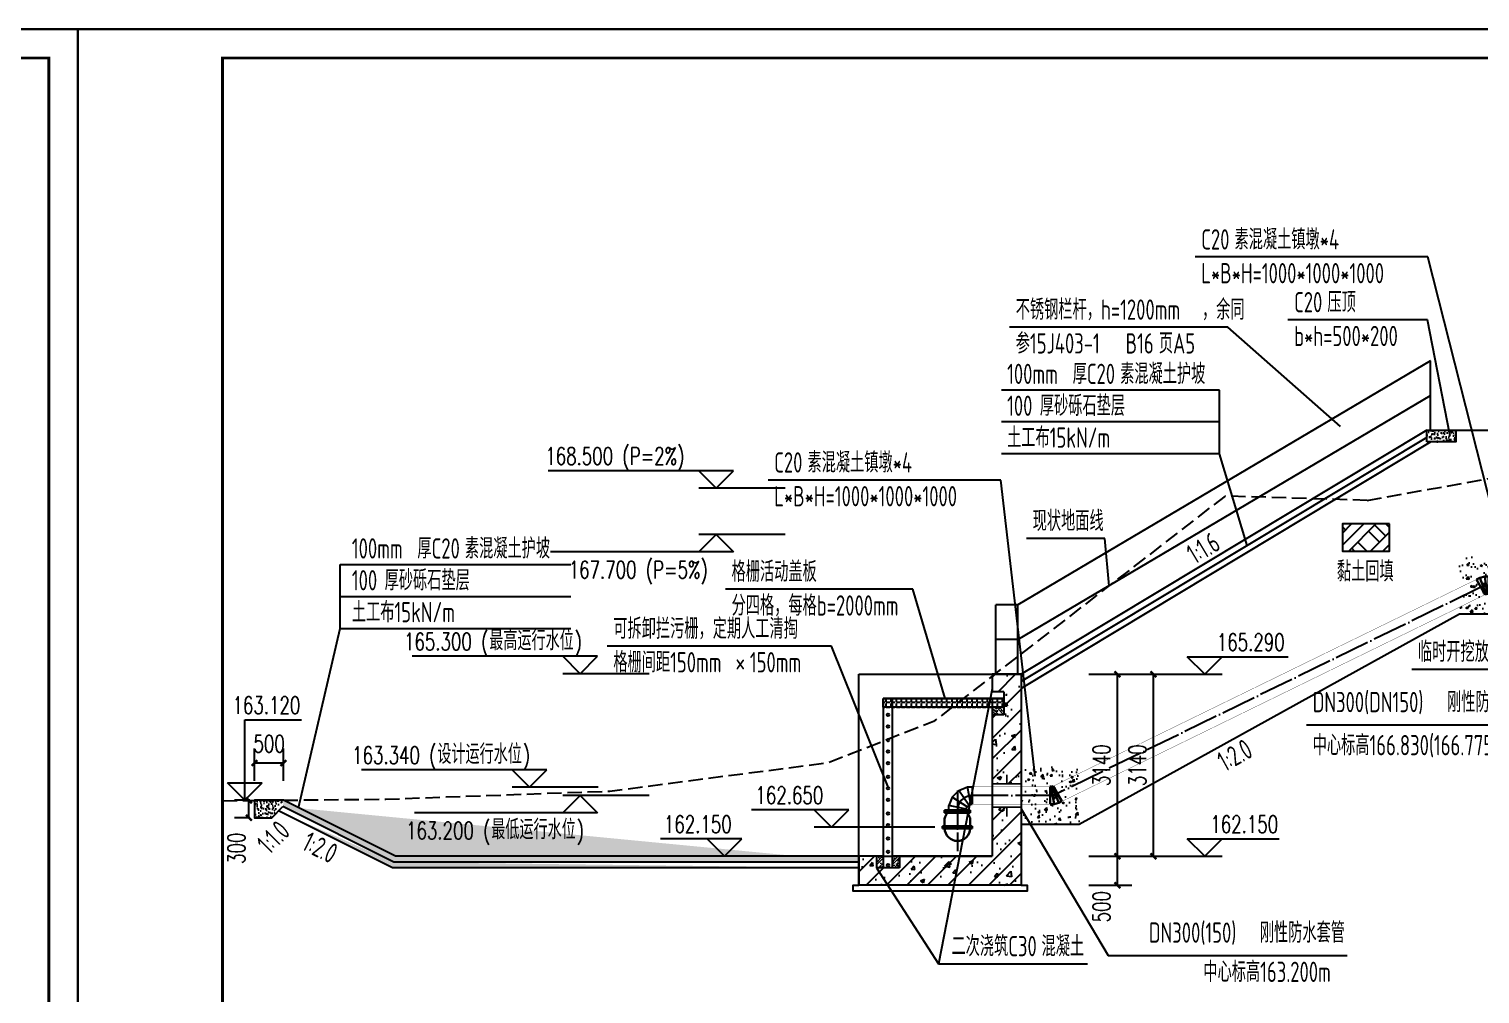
# Model space of a CAD drawing. Header units: millimetres. Extents: x -725 to 2274960, y -506 to 2980382.
# Drawn here: x 2032443 to 2057479, y 2669386 to 2686032 of the extents above; entities that cross this region are included whole.
import ezdxf

# ---------------------------------------------------------------- set-up
doc = ezdxf.new("R2010")
doc.units = ezdxf.units.MM
doc.header["$LTSCALE"] = 1000
doc.linetypes.add('DASH', pattern=[0.35, 0.25, -0.1])
doc.linetypes.add('DOTE', pattern=[2.4200000000000004, 2, -0.2, 0.02, -0.2])
for name, color, linetype in [('1', 1, 'Continuous'), ('DIM_ELEV', 3, 'Continuous'), ('DIM_LEAD', 3, 'Continuous'), ('DIM_SYMB', 3, 'Continuous'), ('DMX', 7, 'Continuous'), ('DOTE', 1, 'DOTE'), ('E_OTHER', 7, 'Continuous'), ('PUB_DIM', 3, 'Continuous'), ('PUB_TITLE', 4, 'Continuous'), ('TEXT_BG', 3, 'Continuous'), ('YHG_文字', 7, 'Continuous'), ('YHJ_剖面_梁板', 4, 'Continuous'), ('YHJ_标高', 3, 'Continuous'), ('线框', 2, 'Continuous'), ('细线', 4, 'Continuous'), ('附属构件', 6, 'Continuous')]:
    doc.layers.add(name, color=color, linetype=linetype)
doc.layers.add('管', color=1, linetype='Continuous', lineweight=30)
doc.styles.add('_TCH_DIM', font='SIMPLEX', dxfattribs={"bigfont": 'GBCBIG'})
doc.styles.add('_TCH_DIM_T3', font='SIMPLEX', dxfattribs={"width": 0.7058823529411765, "bigfont": 'GBCBIG'})
doc.styles.add('TSSD_Rein', font='tssdeng.shx', dxfattribs={"width": 0.7, "bigfont": 'hztxt.shx'})
doc.dimstyles.new('_TCH_ARCH&&100', dxfattribs={"dimtxt": 297.5, "dimasz": 100, "dimexe": 250, "dimexo": 300, "dimgap": 126.25, "dimtad": 1, "dimdec": 0, "dimzin": 0, "dimdsep": 46, "dimtxsty": '_TCH_DIM_T3', "dimblk": 'ARCHTICK', "dimcen": 0.09, "dimclrt": 7, "dimazin": 2, "dimtfac": 1, "dimtdec": 0, "dimtix": 1, "dimtmove": 2, "dimatfit": 3, "dimfxl": 75, "dimtolj": 1, "dimtzin": 0, "dimarcsym": 0})
doc.dimstyles.new('_TCH_ARCH_MM_M&&100', dxfattribs={"dimtxt": 297.5, "dimasz": 100, "dimexe": 250, "dimexo": 300, "dimgap": 126.25, "dimtad": 1, "dimdec": 0, "dimzin": 0, "dimdsep": 46, "dimtxsty": '_TCH_DIM_T3', "dimblk": 'ARCHTICK', "dimcen": 0.09, "dimclrt": 7, "dimazin": 2, "dimtfac": 1, "dimtdec": 0, "dimtix": 1, "dimtmove": 2, "dimatfit": 3, "dimfxl": 75, "dimtolj": 1, "dimtzin": 0, "dimarcsym": 0})
pattern_1 = [(49.99999999999999, (-1067.895209488459, 0), (143.4520365201507, -12.55042699651902), [15, -165]), (355, (-1067.895209488459, 0), (-27.7502667226, 150.4384267400024), [12, -132]), (100.4514, (-1055.940873488459, -1.045868), (115.7018763428043, 137.8879084121907), [12.748038, -140.2284224]), (46.18420000000002, (-1067.895209488459, 40), (213.4482097251289, -33.10380286580362), [22.49999999999999, -247.4999999999999]), (96.6356, (-1050.107860488459, 37.2413386), (186.9325411097407, 194.8235741800883), [19.1220576, -210.3426]), (351.1842, (-1067.895209488459, 40), (186.9323890267254, 194.8237201850649), [18, -198]), (21, (-1047.895209488459, 30), (119.3814104236923, -80.52377813306776), [15, -165]), (326.0000000000001, (-1047.895209488459, 30), (48.66306638431634, 145.0300090093706), [12, -132]), (71.4514, (-1037.946762888459, 23.2896788), (168.044525716298, 64.50609934199048), [12.748038, -140.2284224]), (37.50000000000001, (-1067.895209488459, 0), (2.431971063458134, 66.5787707662623), [0, -130.4, 0, -134, 0, -132.5]), (7.499999999999999, (-1067.895209488459, 0), (52.61390748842972, 78.88234237647205), [0, -76.39999999999999, 0, -127.4, 0, -50.5]), (327.5, (-1112.495209488459, 0), (106.7644872344818, -4.510974346875951), [0, -50, 0, -156, 0, -207]), (317.5, (-1132.495209488459, 0), (116.6372338684772, 20.02099646646354), [0, -65, 0, -103.6, 0, -147])]

# ---------------------------------------------------------------- blocks, each defined once
blk = doc.blocks.new('HAYJZ A3')
blk.add_lwpolyline([(4974.596798436251, -403416.8118436723), (46974.59679843625, -403416.8118436723), (46974.59679843625, -433116.8118436723), (4974.596798436251, -433116.8118436723), (4974.596798436251, -403416.8118436723)])
at = {"const_width": 50}
blk.add_lwpolyline([(7474.596798436251, -403916.8118436723), (46474.59679843625, -403916.8118436723), (46474.59679843625, -432616.8118436723), (7474.596798436251, -432616.8118436723), (7474.596798436251, -403916.8118436723)], dxfattribs=at)
at = {"layer": 'PUB_TITLE'}
blk.add_lwpolyline([(4974.596798436251, -433116.8118436723), (46974.59679843625, -433116.8118436723), (46974.59679843625, -403416.8118436723), (4974.596798436251, -403416.8118436723)], close=True, dxfattribs=at)
blk = doc.blocks.new('30度')
at = {"layer": '管', "color": 8}
for p, q in [((-129.5196137123567, 158.4846590068191), (-150.5571053407039, 76.48858578607906)), ((-150.5571053407039, 76.48858578607906), (-149.9999997750856, 12.67698133829981)), ((149.9999997749692, 33.50648392888252), (-150.5571053407039, 76.48858578607906)), ((-149.9999997750856, 12.67698133829981), (149.9999997749692, 12.67698133829981)), ((-96.8617761725036, 216.1389347851509), (-129.5196137123567, 158.4846590068191)), ((154.6620130703377, 50.30461597751128), (-129.5196137123567, 158.4846590068191)), ((-96.8617761725036, 216.1389347851509), (164.0056404851493, 65.97251881333068)), ((154.6620130703959, 50.30461597751128), (149.9999997749692, 33.50648392888252)), ((149.9999997749692, 33.50648392888252), (149.9999997749692, 12.67698133829981)), ((164.0056404851493, 65.97251881333068), (154.6620130703377, 50.30461597751128))]:
    blk.add_line(p, q, dxfattribs=at)
blk.add_arc((254.716980749974, 12.67698133829981), 254.7169807499998, 149.9999999999376, 180, dxfattribs=at)
blk = doc.blocks.new('WT')
at = {"layer": '管', "color": 8, "lineweight": -2}
for p, q in [((-299.9999995500548, -80.50321271496432), (-299.9999995500548, -3.637978807091713e-12)), ((-299.9999995500548, -3.637978807091713e-12), (0, -3.637978807091713e-12)), ((0, -20.82950259058634), (-299.9999995500548, -80.50321271496432)), ((-238.3855080336798, -229.2537537725038), (-299.9999995500548, -80.50321271496432)), ((15.94221109163482, -59.31740482224632), (-238.3855080336798, -229.2537537725038)), ((-124.5367727975245, -343.1024890086301), (-238.3855080336798, -229.2537537725038)), ((45.39957615273306, -88.77476988334456), (-124.5367727975245, -343.1024890086301)), ((0, -20.82950259058634), (0, -3.637978807091713e-12)), ((15.94221109163482, -59.31740482226087), (0, -20.82950259057179)), ((45.39957615273306, -88.77476988334456), (15.94221109163482, -59.31740482226087)), ((83.88747838442214, -104.7169809749939), (24.2137682599714, -404.7169805249905)), ((83.88747838442214, -104.7169809749939), (45.39957615273306, -88.77476988334456)), ((83.88747838442214, -104.7169809749939), (104.7169809750048, -104.7169809749939)), ((104.7169809750048, -404.7169805249905), (104.7169809750048, -104.7169809749939)), ((-124.5367727975245, -343.1024890086301), (24.2137682599714, -404.7169805249905)), ((104.7169809750048, -404.7169805249905), (24.2137682599714, -404.7169805249905))]:
    blk.add_line(p, q, dxfattribs=at)
blk.add_arc((104.7169809750048, -3.637978807091713e-12), 254.7169807499998, 180, 270, dxfattribs=at)
blk = doc.blocks.new('底阀')
at = {"layer": '管', "color": 8}
for p, q in [((-220.4999999375432, -41.99999989941716), (-220.4999999957508, 0)), ((220.4999999376596, 0), (-220.4999999375432, 0)), ((220.4999998794519, -41.99999989941716), (220.4999999376596, 0)), ((220.4999998794519, -20.99999971687794), (-220.4999998793355, -20.99999971687794)), ((220.4999998794519, -41.99999989941716), (-220.4999999375432, -41.99999989941716)), ((-220.2994722173898, -149.4586742483079), (-220.2994722173898, -253.8110893219709)), ((-175.0000000465079, -41.99999989941716), (-210.2478781015961, -114.72212895751)), ((174.9999999884167, -41.99999989941716), (210.2478779852972, -114.72212895751)), ((220.2994721010909, -149.4586742483079), (220.2994721592986, -253.8110893219709)), ((-257.0617838063627, -293.5224627144635), (-257.0617838645703, -275.4935896955431)), ((-257.0617838645703, -275.4935896955431), (-241.9819721253007, -275.4935892298818)), ((-257.0617838063627, -293.5224627144635), (257.0617837482714, -293.5224627144635)), ((-257.0617838063627, -293.5224627144635), (-257.0617838063627, -311.5513361990452)), ((-257.0617838063627, -311.5513361990452), (0.2136370167718269, -311.5513361990452)), ((257.0617837482714, -275.4935892298818), (-241.9819721253007, -275.4935892298818)), ((257.0617837482714, -311.5513361990452), (0.2136370167718269, -311.5513361990452)), ((257.0617837482714, -293.5224627144635), (257.0617837482714, -275.4935892298818)), ((257.0617837482714, -293.5224627144635), (257.0617837482714, -311.5513361990452))]:
    blk.add_line(p, q, dxfattribs=at)
for centre, radius, start, end in [((-155.2519722608267, -149.4586742483079), 65.047499973981, 147.722650886049, 180), ((155.2519721445278, -149.4586742483079), 65.047499973981, 0, 32.27734911395105), ((-241.9819721253007, -253.8110893219709), 21.68249999132699, 270, 0), ((5.820766091346741e-11, -308.0490259453654), 220.327310178152, 180.9108088677746, 359.0891911322254), ((241.9819721254171, -253.8110893219709), 21.68249999132699, 180, 270)]:
    blk.add_arc(centre, radius, start, end, dxfattribs=at)
blk = doc.blocks.new('GAGAGGSGHGWQRQ3WRQD')
at = {"layer": 'DOTE', "color": 8, "linetype": 'DOTE', "ltscale": 0.3, "elevation": -1.9879965e-10}
for points in [[(672229.2941351242, 27172.92543234909), (674715.1698540398, 27172.92543234909)], [(682276.6921468985, 23541.13291523652), (683622.1652207391, 23541.14497850928)]]:
    blk.add_lwpolyline(points, dxfattribs=at)
at = {"layer": 'DOTE', "color": 8, "linetype": 'DOTE', "ltscale": 0.3}
blk.add_lwpolyline([(674842.5283444149, 27134.70464269398), (682148.7264151128, 23575.84956746688)], dxfattribs=at)
at = {"layer": '管', "color": 8, "const_width": 5, "elevation": -1.9879965e-10}
for points in [[(672476.8796742719, 27322.92777272174), (674715.1698540398, 27322.93248599442)], [(672476.8796717178, 27022.92777272174), (674715.1698540398, 27022.92951182788)], [(682276.8843946059, 23691.1333309398), (683622.1652207391, 23691.1460475889)], [(682276.4999002519, 23391.13332730532), (683622.1652207391, 23391.1460475889)]]:
    blk.add_lwpolyline(points, dxfattribs=at)
at = {"layer": '管', "color": 8, "const_width": 5}
for points in [[(674920.0285480239, 27269.33712876029), (682241.6531012456, 23695.0589959044)], [(674744.6363488256, 27020.46595382737), (682071.0824826432, 23441.3663315298)], [(683726.8747675859, 23286.43147441931), (683726.8747676117, 23286.42806510394)], [(684026.8747675859, 23286.43147441931), (684026.8747676117, 23286.42806510394)]]:
    blk.add_lwpolyline(points, dxfattribs=at)
at = {"color": 8, "xscale": -1, "rotation": 90}
blk.add_blockref('WT', (683622.1652207391, 23391.14845539443), dxfattribs=at)
at = {"layer": 'E_OTHER', "color": 8, "rotation": 270}
blk.add_blockref('30度', (674702.4928727015, 27168.83024733933), dxfattribs=at)
at = {"layer": 'E_OTHER', "color": 8, "xscale": -0.999999999999999, "rotation": 239.9999999999992}
blk.add_blockref('30度', (682137.7478272307, 23582.18805813603), dxfattribs=at)
at = {"layer": 'E_OTHER', "color": 8}
blk.add_blockref('底阀', (683876.8735744939, 23286.42799775908), dxfattribs=at)
blk = doc.blocks.new('_ArchTick')
at = {"color": 0, "linetype": 'ByBlock', "const_width": 0.4}
blk.add_lwpolyline([(-0.5, -0.5), (0.5, 0.5)], dxfattribs=at)
blk = doc.blocks.new('*D177')
at = {"layer": 'Defpoints', "color": 0, "transparency": 16777216}
for p in [(2050429.723177732, 2671760.724555314), (2051223.526053756, 2671760.724555314), (2050429.723177732, 2671260.724555314)]:
    blk.add_point(p, dxfattribs=at)
at = {"layer": 'DIM_ELEV', "color": 0, "lineweight": -2, "transparency": 16777216}
for p, q in [((2050729.723177732, 2671760.724555314), (2051473.526053756, 2671760.724555314)), ((2051223.526053756, 2671260.724555314), (2051223.526053756, 2671760.724555314)), ((2050729.723177732, 2671260.724555314), (2051473.526053756, 2671260.724555314))]:
    blk.add_line(p, q, dxfattribs=at)
at = {"layer": 'DIM_ELEV', "color": 0, "lineweight": -2, "transparency": 16777216, "xscale": 100, "yscale": 100, "zscale": 100}
for p, rotation in [((2051223.526053756, 2671760.724555314), 90), ((2051223.526053756, 2671260.724555314), 270)]:
    blk.add_blockref('_ArchTick', p, dxfattribs=dict(at, rotation=rotation))
at = {"layer": 'DIM_ELEV', "color": 7, "transparency": 16777216, "insert": (2050948.526053755, 2670890.724555313), "char_height": 297.5, "attachment_point": 5, "rotation": 90, "style": '_TCH_DIM_T3'}
blk.add_mtext('\\A1;500', dxfattribs=at)
blk = doc.blocks.new('*D178')
at = {"layer": 'Defpoints', "color": 0, "transparency": 16777216}
for p in [(2050429.723177732, 2674900.724555314), (2051223.526053756, 2674900.724555314), (2050429.723177732, 2671760.724555314)]:
    blk.add_point(p, dxfattribs=at)
at = {"layer": 'DIM_ELEV', "color": 0, "lineweight": -2, "transparency": 16777216}
for p, q in [((2050729.723177732, 2674900.724555314), (2051473.526053756, 2674900.724555314)), ((2051223.526053756, 2671760.724555314), (2051223.526053756, 2674900.724555314)), ((2050729.723177732, 2671760.724555314), (2051473.526053756, 2671760.724555314))]:
    blk.add_line(p, q, dxfattribs=at)
at = {"layer": 'DIM_ELEV', "color": 0, "lineweight": -2, "transparency": 16777216, "xscale": 100, "yscale": 100, "zscale": 100}
for p, rotation in [((2051223.526053756, 2674900.724555314), 90), ((2051223.526053756, 2671760.724555314), 270)]:
    blk.add_blockref('_ArchTick', p, dxfattribs=dict(at, rotation=rotation))
at = {"layer": 'DIM_ELEV', "color": 7, "transparency": 16777216, "insert": (2050948.526053757, 2673330.724555313), "char_height": 297.5, "attachment_point": 5, "rotation": 90, "style": '_TCH_DIM_T3'}
blk.add_mtext('\\A1;3140', dxfattribs=at)
blk = doc.blocks.new('*D179')
at = {"layer": 'Defpoints', "color": 0, "transparency": 16777216}
for p in [(2050729.723177732, 2674900.724555314), (2051843.777264531, 2674900.724555314), (2050729.723177732, 2671760.724555314)]:
    blk.add_point(p, dxfattribs=at)
at = {"layer": 'PUB_DIM', "color": 0, "lineweight": -2, "transparency": 16777216}
for p, q in [((2051029.723177732, 2674900.724555314), (2052093.777264531, 2674900.724555314)), ((2051843.777264531, 2671760.724555314), (2051843.777264531, 2674900.724555314)), ((2051029.723177732, 2671760.724555314), (2052093.777264531, 2671760.724555314))]:
    blk.add_line(p, q, dxfattribs=at)
at = {"layer": 'PUB_DIM', "color": 0, "lineweight": -2, "transparency": 16777216, "xscale": 100, "yscale": 100, "zscale": 100}
for p, rotation in [((2051843.777264531, 2674900.724555314), 90), ((2051843.777264531, 2671760.724555314), 270)]:
    blk.add_blockref('_ArchTick', p, dxfattribs=dict(at, rotation=rotation))
at = {"layer": 'PUB_DIM', "color": 7, "transparency": 16777216, "insert": (2051568.777264532, 2673330.724555313), "char_height": 297.5, "attachment_point": 5, "rotation": 90, "style": '_TCH_DIM_T3'}
blk.add_mtext('\\A1;3140', dxfattribs=at)
blk = doc.blocks.new('*D339')
at = {"layer": 'Defpoints', "color": 0, "transparency": 16777216}
for p in [(2036237.291434084, 2672726.511365606), (2036553.414130575, 2672726.511365606), (2036553.414130575, 2672426.511365606)]:
    blk.add_point(p, dxfattribs=at)
at = {"layer": 'PUB_DIM', "color": 0, "lineweight": -2, "transparency": 16777216}
for p, q in [((2036253.414130575, 2672726.511365606), (2035987.291434084, 2672726.511365606)), ((2036237.291434084, 2672426.511365606), (2036237.291434084, 2672726.511365606)), ((2036253.414130575, 2672426.511365606), (2035987.291434084, 2672426.511365606))]:
    blk.add_line(p, q, dxfattribs=at)
at = {"layer": 'PUB_DIM', "color": 0, "lineweight": -2, "transparency": 16777216, "xscale": 100, "yscale": 100, "zscale": 100}
for p, rotation in [((2036237.291434084, 2672726.511365606), 90), ((2036237.291434084, 2672426.511365606), 270)]:
    blk.add_blockref('_ArchTick', p, dxfattribs=dict(at, rotation=rotation))
at = {"layer": 'PUB_DIM', "color": 7, "transparency": 16777216, "insert": (2036022.133189142, 2671899.14733326), "char_height": 297.5, "attachment_point": 5, "rotation": 90, "style": '_TCH_DIM_T3'}
blk.add_mtext('\\A1;300', dxfattribs=at)
blk = doc.blocks.new('*D340')
at = {"layer": 'Defpoints', "color": 0, "transparency": 16777216}
for p in [(2036832.647979209, 2673371.083236674), (2036332.647979209, 2672762.855549045), (2036832.647979209, 2672762.855549045)]:
    blk.add_point(p, dxfattribs=at)
at = {"layer": 'PUB_DIM', "color": 0, "lineweight": -2, "transparency": 16777216}
for p, q in [((2036332.647979209, 2673062.855549045), (2036332.647979209, 2673621.083236674)), ((2036832.647979209, 2673062.855549045), (2036832.647979209, 2673621.083236674)), ((2036332.647979209, 2673371.083236674), (2036832.647979209, 2673371.083236674))]:
    blk.add_line(p, q, dxfattribs=at)
at = {"layer": 'PUB_DIM', "color": 0, "lineweight": -2, "transparency": 16777216, "xscale": 100, "yscale": 100, "zscale": 100, "rotation": 180}
blk.add_blockref('_ArchTick', (2036332.647979209, 2673371.083236674), dxfattribs=at)
at = {"layer": 'PUB_DIM', "color": 0, "lineweight": -2, "transparency": 16777216, "xscale": 100, "yscale": 100, "zscale": 100}
blk.add_blockref('_ArchTick', (2036832.647979209, 2673371.083236674), dxfattribs=at)
at = {"layer": 'PUB_DIM', "color": 7, "transparency": 16777216, "insert": (2036586.159700929, 2673703.170060977), "char_height": 297.5, "attachment_point": 5, "style": '_TCH_DIM_T3'}
blk.add_mtext('\\A1;500', dxfattribs=at)

msp = doc.modelspace()

# ---------------------------------------------------------------- hatches: boundary and pattern name
at = {"layer": 'TEXT_BG'}
h = msp.add_hatch(dxfattribs=at)
h.set_pattern_fill('夯实土壤', color=8, scale=100)
h.set_pattern_definition([(45, (1386930.979917465, 2722086.665943013), (-397.3940110268397, 397.3940110268397), []), (45, (1387140.979917465, 2722086.665943013), (-397.3940110268397, 397.3940110268397), []), (45, (1387350.979917465, 2722086.665943013), (-397.3940110268397, 397.3940110268397), []), (135, (1386930.979917465, 2722086.665943013), (-397.3940110268397, -397.3940110268397), [265, -297]), (135, (1387035.979917465, 2722191.665943013), (-397.3940110268397, -397.3940110268397), [265, -297]), (135, (1387140.979917465, 2722296.665943013), (-397.3940110268397, -397.3940110268397), [265, -297])])
h.paths.add_polyline_path([(2055916.61286152, 2677494.784782199), (2055106.633471029, 2677494.784782199), (2055106.633471029, 2677027.142963062), (2055916.61286152, 2677027.142963062)])
at = {"layer": 'YHJ_剖面_梁板'}
h = msp.add_hatch(dxfattribs=at)
h.set_pattern_fill('混凝土', color=8, scale=20)
h.set_pattern_definition([(49.99999999999999, (-401362.3477941342, -213597.0067169084), (143.4520365201507, -12.55042699651902), [15, -165]), (355, (-401362.3477941342, -213597.0067169084), (-27.7502667226, 150.4384267400024), [12, -132]), (100.4514, (-401350.3934581341, -213598.0525849084), (115.7018763428043, 137.8879084121907), [12.748038, -140.2284224]), (46.18420000000002, (-401362.3477941342, -213557.0067169084), (213.4482097251289, -33.10380286580362), [22.49999999999997, -247.4999999999997]), (96.6356, (-401344.5604451342, -213559.7653783085), (186.9325411097407, 194.8235741800883), [19.1220576, -210.3426]), (351.1842, (-401362.3477941342, -213557.0067169084), (186.9323890267254, 194.8237201850649), [18, -198]), (21, (-401342.3477941342, -213567.0067169084), (119.3814104236923, -80.52377813306776), [15, -165]), (326.0000000000001, (-401342.3477941342, -213567.0067169084), (48.66306638431634, 145.0300090093706), [12, -132]), (71.4514, (-401332.3993475342, -213573.7170381085), (168.044525716298, 64.50609934199048), [12.748038, -140.2284224]), (37.50000000000001, (-401362.3477941342, -213597.0067169084), (2.431971063458134, 66.5787707662623), [0, -130.4, 0, -134, 0, -132.5]), (7.499999999999999, (-401362.3477941342, -213597.0067169084), (52.61390748842972, 78.88234237647205), [0, -76.39999999999999, 0, -127.4, 0, -50.5]), (327.5, (-401406.9477941341, -213597.0067169084), (106.7644872344818, -4.510974346875951), [0, -50, 0, -156, 0, -207]), (317.5, (-401426.9477941341, -213597.0067169084), (116.6372338684772, 20.02099646646354), [0, -65, 0, -103.6, 0, -147])])
h.paths.add_polyline_path([(2056564.221599795, 2678910.724561775), (2056564.221599795, 2679110.724561775), (2057064.221599795, 2679110.724561775), (2057064.221599795, 2678910.724561775)])
h = msp.add_hatch(dxfattribs=at)
h.set_pattern_fill('混凝土', color=8, scale=50)
h.set_pattern_definition([(49.99999999999999, (-403094.3049173583, -213597.0608055904), (358.6300913003767, -31.37606749129755), [37.5, -412.5]), (355, (-403094.3049173583, -213597.0608055904), (-69.3756668065, 376.0960668500059), [30, -330]), (100.4514, (-403064.4190773583, -213599.6754755904), (289.2546908570108, 344.7197710304768), [31.870095, -350.571056]), (46.18420000000002, (-403094.3049173583, -213497.0608055904), (533.6205243128222, -82.75950716450905), [56.24999999999992, -618.7499999999987]), (96.6356, (-403049.8365448583, -213503.9574590903), (467.3313527743517, 487.0589354502209), [47.805144, -525.8565]), (351.1842, (-403094.3049173583, -213497.0608055904), (467.3309725668136, 487.0593004626623), [45, -495]), (21, (-403044.3049173583, -213522.0608055904), (298.4535260592309, -201.3094453326694), [37.5, -412.5]), (326.0000000000001, (-403044.3049173583, -213522.0608055904), (121.6576659607909, 362.5750225234265), [30, -330]), (71.4514, (-403019.4338008583, -213538.8366085906), (420.111314290745, 161.2652483549762), [31.870095, -350.571056]), (37.50000000000001, (-403094.3049173583, -213597.0608055904), (6.079927658645334, 166.4469269156558), [0, -326, 0, -335, 0, -331.25]), (7.499999999999999, (-403094.3049173583, -213597.0608055904), (131.5347687210743, 197.2058559411801), [0, -191, 0, -318.5, 0, -126.25]), (327.5, (-403205.8049173583, -213597.0608055904), (266.9112180862045, -11.27743586718988), [0, -125, 0, -390, 0, -517.5]), (317.5, (-403255.8049173583, -213597.0608055904), (291.5930846711931, 50.05249116615887), [0, -162.5, 0, -259, 0, -367.5])])
h.paths.add_polyline_path([(2058124.24373085, 2676940.749313154), (2057124.24373085, 2676940.749313154), (2057124.24373085, 2675940.749313154), (2058124.24373085, 2675940.749313154)])
h = msp.add_hatch(dxfattribs=at)
h.set_pattern_fill('钢筋混凝土', color=8, scale=100)
h.set_pattern_definition([(45, (0, 0), (-176.7766952966369, 176.7766952966369), []), (49.99999999999999, (0, 0), (717.2601826007534, -62.75213498259511), [75, -825]), (355, (0, 0), (-138.751333613, 752.1921337000118), [60, -660]), (100.4514, (59.77168, -5.22934), (578.5093817140216, 689.4395420609536), [63.74019000000001, -701.142112]), (46.18420000000001, (0, 200), (1067.241048625644, -165.5190143290181), [112.5, -1237.5]), (96.6356, (88.936745, 186.206693), (934.6627055487033, 974.1178709004417), [95.610288, -1051.713]), (351.1842, (0, 200), (934.6619451336272, 974.1186009253246), [90, -990]), (21, (100, 150), (596.9070521184617, -402.6188906653388), [75, -825]), (326.0000000000001, (100, 150), (243.3153319215817, 725.150045046853), [60, -660]), (71.4514, (149.742233, 116.448394), (840.22262858149, 322.5304967099524), [63.74019000000001, -701.142112]), (37.50000000000001, (0, 0), (12.15985531729067, 332.8938538313115), [0, -652, 0, -670, 0, -662.5]), (7.499999999999999, (0, 0), (263.0695374421486, 394.4117118823602), [0, -382, 0, -637, 0, -252.5]), (327.5, (-223, 0), (533.822436172409, -22.55487173437976), [0, -250, 0, -780, 0, -1035]), (317.5, (-323, 0), (583.1861693423863, 100.1049823323177), [0, -325, 0, -518, 0, -735])])
h.paths.add_polyline_path([(2048400.940361524, 2671260.724555313), (2048498.770021565, 2671760.724555313), (2047464.221599806, 2671760.724555313), (2047464.221599806, 2671560.724555126), (2047064.221599783, 2671560.724555126), (2047258.787545375, 2671260.724555313)])
h.paths.add_polyline_path([(2046764.221599795, 2671260.724555313), (2047258.787545375, 2671260.724555313), (2047064.221599783, 2671560.724555126), (2047064.221599783, 2671760.724555313), (2046764.221599795, 2671760.724555313)])
h.paths.add_polyline_path([(2049064.221599795, 2671760.724555313), (2048498.770021565, 2671760.724555313), (2048400.940361524, 2671260.724555313), (2049564.221599795, 2671260.724555313), (2049564.221599795, 2672308.956404993), (2049564.218535562, 2672308.956404993), (2049564.218535562, 2672608.951021959), (2049064.221599795, 2672608.959987727)])
h.paths.add_polyline_path([(2049564.221599795, 2674900.724555313), (2049105.1610843, 2674900.724555313), (2049064.221599795, 2674869.068747704), (2049064.221599795, 2674600.829138339), (2049264.221599806, 2674600.829138339), (2049264.221599806, 2674200.829138433), (2049064.221599795, 2674200.829138433), (2049064.221599795, 2673008.961787994), (2049564.218535562, 2673008.961787994), (2049564.218535562, 2673308.956404993)])
h = msp.add_hatch(dxfattribs=at)
h.set_pattern_fill('ANGLE', color=8, scale=25)
h.set_pattern_definition([(0, (-767.8952094884589, 1000), (0, 87.3125), [63.5, -23.8125]), (90, (-767.8952094884589, 1000), (-87.3125, 5.346348682527664e-15), [63.5, -23.8125])])
h.paths.add_polyline_path([(2047183.956337805, 2674481.094400376), (2049264.221599806, 2674481.094400376), (2049264.221599806, 2674331.094400411), (2047183.956337805, 2674331.094400411)])
h = msp.add_hatch(dxfattribs=at)
h.set_pattern_fill('混凝土', color=8, scale=50)
h.set_pattern_definition([(49.99999999999999, (-401362.3508583668, -213939.7612088285), (358.6300913003767, -31.37606749129755), [37.5, -412.5]), (355, (-401362.3508583668, -213939.7612088285), (-69.3756668065, 376.0960668500059), [30, -330]), (100.4514, (-401332.4650183668, -213942.3758788286), (289.2546908570108, 344.7197710304768), [31.870095, -350.571056]), (46.18420000000002, (-401362.3508583668, -213839.7612088285), (533.6205243128222, -82.75950716450905), [56.24999999999991, -618.7499999999985]), (96.6356, (-401317.8824858668, -213846.6578623285), (467.3313527743517, 487.0589354502209), [47.805144, -525.8565]), (351.1842, (-401362.3508583668, -213839.7612088285), (467.3309725668136, 487.0593004626623), [45, -495]), (21, (-401312.3508583668, -213864.7612088285), (298.4535260592309, -201.3094453326694), [37.5, -412.5]), (326.0000000000001, (-401312.3508583668, -213864.7612088285), (121.6576659607909, 362.5750225234265), [30, -330]), (71.4514, (-401287.4797418668, -213881.5370118287), (420.111314290745, 161.2652483549762), [31.870095, -350.571056]), (37.50000000000001, (-401362.3508583668, -213939.7612088285), (6.079927658645334, 166.4469269156558), [0, -326, 0, -335, 0, -331.25]), (7.499999999999999, (-401362.3508583668, -213939.7612088285), (131.5347687210743, 197.2058559411801), [0, -191, 0, -318.5, 0, -126.25]), (327.5, (-401473.8508583668, -213939.7612088285), (266.9112180862045, -11.27743586718988), [0, -125, 0, -390, 0, -517.5]), (317.5, (-401523.8508583668, -213939.7612088285), (291.5930846711931, 50.05249116615887), [0, -162.5, 0, -259, 0, -367.5])])
h.paths.add_polyline_path([(2049564.218535562, 2672308.956404993), (2050564.218535562, 2672308.956404993), (2050564.218535562, 2673308.956404993), (2049564.218535562, 2673308.956404993)])
h = msp.add_hatch(dxfattribs=at)
h.set_pattern_fill('混凝土', color=8, scale=20)
h.set_pattern_definition(pattern_1)
edge = h.paths.add_edge_path()
edge.add_line((2036832.647979196, 2672726.511365606), (2036332.647979209, 2672726.511365606))
edge.add_line((2036332.647979209, 2672726.511365606), (2036332.647979209, 2672426.511365606))
edge.add_line((2036332.647979209, 2672426.511365606), (2036632.647979209, 2672426.511365606))
h = msp.add_hatch(dxfattribs=at)
h.set_pattern_fill('混凝土', color=8, scale=20)
h.set_pattern_definition(pattern_1)
h.paths.add_polyline_path([(2036832.647979209, 2672726.511365606), (2036832.647979209, 2672614.70796673), (2038740.614802044, 2671660.724555313), (2046764.221599795, 2671660.724555313), (2046764.221599795, 2671760.724555313), (2038764.221599795, 2671760.724555313)])
h = msp.add_hatch(dxfattribs=at)
h.set_pattern_fill('粉刷', color=8, scale=25)
h.set_pattern_definition([(37.50000000000001, (-1067.895209488459, 0), (-3.149667905480408, 96.34118845065794), [0, -76, 0, -85, 0, -81.25]), (7.499999999999999, (-1067.895209488459, 0), (88.48883526338636, 141.107303261487), [0, -41, 0, -68.5, 0, -26.25]), (327.5, (-1129.395209488459, 0), (155.7070930875747, 0.2829526768482471), [0, -25, 0, -90, 0, -117.5]), (317.5, (-1129.395209488459, 0), (150.3063302286147, 43.88377824671247), [0, -12.5, 0, -59, 0, -67.5])])
edge = h.paths.add_edge_path()
edge.add_line((2046764.221599795, 2671560.724555313), (2038717.008004295, 2671560.724555313))
edge.add_line((2038717.008004295, 2671560.724555313), (2036750.243447376, 2672544.106833772))
edge.add_line((2038740.614802044, 2671660.724555313), (2036824.779046625, 2672618.642433022))
edge.add_line((2046764.221599795, 2671660.724555313), (2038740.614802044, 2671660.724555313))
at = {"layer": '细线', "linetype": 'Continuous', "lineweight": 0, "ltscale": 0.5}
h = msp.add_hatch(dxfattribs=at)
h.set_pattern_fill('AR-CONC', color=8, angle=90)
h.set_pattern_definition([(140, (2033644.482446967, 2684166.109680667), (15.9390855389031, 182.184668996004), [19.05, -209.55]), (85, (2033644.482446967, 2684166.109680667), (-191.0568452390351, -35.24342142496933), [15.24, -167.64058417]), (190.4514447, (2033645.810700445, 2684181.291687771), (-175.1177519121951, 146.9412470903533), [16.1900088, -178.0902446]), (136.1842, (2033593.682446941, 2684166.109680667), (42.04232793272716, 271.0790408921299), [28.57499999999935, -314.3249999999927]), (186.6355576099999, (2033597.185946959, 2684188.699580732), (-247.4261245977215, 237.404134051503), [24.28502314, -267.13560816]), (81.18415117000002, (2033593.682446941, 2684166.109680667), (-247.4261245855326, 237.4041340649771), [22.85996707, -251.45973192]), (111, (2033606.382446962, 2684191.50968036), (102.2651981870876, 151.6143912691325), [19.05, -209.55]), (56.00000000000002, (2033606.382446962, 2684191.50968036), (-184.1879661223193, 61.80202834764709), [15.24, -167.64]), (161.451445, (2033614.904546893, 2684204.144213351), (-81.92276888590523, 213.4164192787161), [16.1900088, -178.0899376]), (127.5, (2033644.482446967, 2684166.109680667), (-84.55503887315312, 3.088603250591822), [0, -165.608, 0, -170.18, 0, -168.275]), (97.49999999999993, (2033644.482446967, 2684166.109680667), (-100.1805748181195, 66.81966251030575), [0, -97.028, 0, -161.798, 0, -64.135]), (57.49999999999998, (2033644.482446967, 2684109.467680569), (5.728743992673452, 135.5905951668714), [0, -63.49999999999855, 0, -198.1199999999963, 0, -262.8899999999925]), (47.5, (2033644.482446967, 2684084.06768041), (-25.42649103333302, 148.129181386018), [0, -82.55, 0, -131.572, 0, -186.69])])
h.paths.add_polyline_path([(2049064.221599795, 2674331.094400411), (2049064.221599795, 2674200.829138433), (2049264.221599806, 2674200.829138433), (2049264.221599806, 2674331.094400411)])
h = msp.add_hatch(dxfattribs=at)
h.set_pattern_fill('ANSI32', color=8, scale=10, angle=90)
h.set_pattern_definition([(135, (2033644.482446967, 2684166.109680667), (-67.35192090801866, -67.35192090801866), []), (135, (2033644.482446967, 2684211.010980423), (-67.35192090801866, -67.35192090801866), [])])
h.paths.add_polyline_path([(2049064.221599795, 2674331.094400411), (2049064.221599795, 2674200.829138433), (2049264.221599806, 2674200.829138433), (2049264.221599807, 2674331.094400411)])
h = msp.add_hatch(dxfattribs=at)
h.set_pattern_fill('AR-CONC', color=8)
h.set_pattern_definition([(49.99999999999999, (2117429.877489087, 2750373.992375175), (182.184668996004, -15.93908553890309), [19.05, -209.55]), (355, (2117429.877489087, 2750373.992375175), (-35.24342142496934, 191.0568452390351), [15.24, -167.64058417]), (100.4514447, (2117445.059496075, 2750372.664121523), (146.9412470903533, 175.1177519121951), [16.19000879999999, -178.0902446]), (46.18420000000002, (2117429.877489087, 2750424.792375027), (271.0790408921299, -42.04232793272715), [28.57499999999931, -314.3249999999919]), (96.6355576099997, (2117452.467389036, 2750421.288875009), (237.404134051503, 247.4261245977215), [24.28502314, -267.13560816]), (351.1841511700001, (2117429.877489087, 2750424.792375027), (237.404134064977, 247.4261245855326), [22.85996707, -251.45973192]), (21, (2117455.277489071, 2750412.092375181), (151.6143912691325, -102.2651981870876), [19.05, -209.55]), (326.0000000000001, (2117455.277489071, 2750412.092375181), (61.80202834764707, 184.1879661223193), [15.24, -167.64]), (71.45144499999999, (2117467.912021656, 2750403.570275365), (213.4164192787161, 81.92276888590524), [16.1900088, -178.0899376]), (37.50000000000001, (2117429.877489087, 2750373.992375175), (3.088603250591817, 84.55503887315312), [0, -165.608, 0, -170.18, 0, -168.275]), (7.499999999999998, (2117429.877489087, 2750373.992375175), (66.81966251030575, 100.1805748181195), [0, -97.028, 0, -161.798, 0, -64.135]), (327.5, (2117373.235489047, 2750373.992375175), (135.5905951668714, -5.728743992673444), [0, -63.50000000000001, 0, -198.1200000000001, 0, -262.89]), (317.5, (2117347.835489064, 2750373.992375175), (148.129181386018, 25.42649103333303), [0, -82.55000000000001, 0, -131.572, 0, -186.69])])
h.paths.add_polyline_path([(2047464.221599806, 2671760.724555313), (2047333.95633777, 2671760.724555313), (2047333.95633777, 2671560.724555126), (2047464.221599806, 2671560.724555126)])
h.paths.add_polyline_path([(2047183.956337805, 2671760.724555313), (2047064.221599783, 2671760.724555313), (2047064.221599783, 2671560.724555126), (2047183.956337805, 2671560.724555126)])
h = msp.add_hatch(dxfattribs=at)
h.set_pattern_fill('ANSI32', color=8, scale=10)
h.set_pattern_definition([(44.99999999999999, (2117429.877489087, 2750373.992375175), (-67.35192090801866, 67.35192090801866), []), (44.99999999999999, (2117474.778789076, 2750373.992375175), (-67.35192090801866, 67.35192090801866), [])])
h.paths.add_polyline_path([(2047183.956337805, 2671760.724555313), (2047064.221599783, 2671760.724555313), (2047064.221599783, 2671560.724555126), (2047183.956337805, 2671560.724555126)])
h.paths.add_polyline_path([(2047464.221599806, 2671760.724555313), (2047333.95633777, 2671760.724555313), (2047333.95633777, 2671560.724555126), (2047464.221599806, 2671560.724555126)])

# ---------------------------------------------------------------- linework, layer by layer
at = {"layer": '1'}
msp.add_line((2047171.617121905, 2671760.724555313), (2049064.221599795, 2671760.724555313), dxfattribs=at)
at = {"layer": 'DIM_ELEV'}
for p, q in [((2044600.949098541, 2678410.724561775), (2041403.77530698, 2678410.724561775)), ((2044300.949098541, 2678110.724561775), (2044000.949098541, 2678410.724561775)), ((2044300.949098541, 2678110.724561775), (2044600.949098541, 2678410.724561775)), ((2045489.715146747, 2678110.724561775), (2044000.949098541, 2678110.724561775)), ((2044300.949098541, 2677310.724561775), (2044000.949098541, 2677010.724561775)), ((2045489.715146747, 2677310.724561775), (2044000.949098541, 2677310.724561775)), ((2044300.949098541, 2677310.724561775), (2044600.949098541, 2677010.724561775)), ((2044600.949098541, 2677010.724561775), (2041443.906092228, 2677010.724561775)), ((2042254.231372786, 2675210.724561775), (2039057.057581224, 2675210.724561775)), ((2041954.231372786, 2674910.724561775), (2041654.231372786, 2675210.724561775)), ((2041954.231372786, 2674910.724561775), (2042254.231372786, 2675210.724561775)), ((2043142.997420991, 2674910.724561775), (2041654.231372786, 2674910.724561775)), ((2036168.295690721, 2672726.511365606), (2036168.295690721, 2674113.592927956)), ((2036168.295690721, 2674113.592927956), (2037144.795690721, 2674113.592927956)), ((2041377.287503635, 2673250.724561775), (2038180.113712073, 2673250.724561775)), ((2041077.287503635, 2672950.724561775), (2040777.287503635, 2673250.724561775)), ((2041077.287503635, 2672950.724561775), (2041377.287503635, 2673250.724561775)), ((2036168.295690721, 2672726.511365606), (2035868.295690721, 2673026.511365606)), ((2035868.295690721, 2673026.511365606), (2036468.295690721, 2673026.511365606)), ((2036168.295690721, 2672726.511365606), (2036468.295690721, 2673026.511365606)), ((2042266.05355184, 2672950.724561775), (2040777.287503635, 2672950.724561775)), ((2041954.231372786, 2672810.724561775), (2041654.231372786, 2672510.724561775)), ((2043142.997420991, 2672810.724561775), (2041654.231372786, 2672810.724561775)), ((2041954.231372786, 2672810.724561775), (2042254.231372786, 2672510.724561775)), ((2042254.231372786, 2672510.724561775), (2039097.188366472, 2672510.724561775)), ((2046590.161878219, 2672560.724555313), (2044910.161878219, 2672560.724555313)), ((2046290.161878219, 2672260.724555313), (2045990.161878219, 2672560.724555313)), ((2046290.161878219, 2672260.724555313), (2046590.161878219, 2672560.724555313)), ((2048074.143791036, 2672260.724555313), (2045990.161878219, 2672260.724555313)), ((2044742.282343731, 2672060.724555313), (2043338.282343731, 2672060.724555313)), ((2044442.282343731, 2671760.724555313), (2044142.282343731, 2672060.724555313)), ((2044442.282343731, 2671760.724555313), (2044742.282343731, 2672060.724555313)), ((2052729.117461727, 2671760.724555313), (2052429.117461727, 2672060.724555313)), ((2052429.117461727, 2672060.724555313), (2054017.117461727, 2672060.724555313)), ((2052729.117461727, 2671760.724555313), (2053029.117461727, 2672060.724555313)), ((2045737.530175027, 2671760.724555313), (2044142.282343731, 2671760.724555313)), ((2051390.885652613, 2671760.724555313), (2053029.117461727, 2671760.724555313))]:
    msp.add_line(p, q, dxfattribs=at)
msp.add_lwpolyline([(2056564.221599795, 2679110.724561775), (2059564.221599795, 2679110.724561775)], dxfattribs=at)
at = {"layer": 'DIM_LEAD'}
for p, q in [((2056579.776644949, 2682099.792166397), (2052564.23175415, 2682099.792166397)), ((2057892.192923281, 2676940.749313154), (2056579.776644949, 2682099.792166397)), ((2056576.046719442, 2681016.890449962), (2054166.251227659, 2681016.890449962)), ((2056959.957018147, 2679035.714645299), (2056576.046719442, 2681016.890449962)), ((2053128.505475744, 2680889.244988826), (2049364.086926161, 2680889.244988826)), ((2055070.330545056, 2679173.677875647), (2053128.505475744, 2680889.244988826)), ((2049211.382775117, 2678252.467305478), (2045195.837884318, 2678252.467305478)), ((2049803.178579644, 2673144.094746783), (2049211.382775117, 2678252.467305478)), ((2051007.626083885, 2677243.495117398), (2049656.524987789, 2677243.495117398)), ((2051079.299866968, 2676427.196084005), (2051007.626083885, 2677243.495117398)), ((2047691.910392228, 2676367.754279251), (2044460.693214556, 2676367.754279251)), ((2048250.472950428, 2674481.094400376), (2047691.910392228, 2676367.754279251)), ((2046287.823060937, 2675388.339693533), (2042420.269640255, 2675388.339693533)), ((2047264.221599795, 2672970.458730727), (2046287.823060937, 2675388.339693533)), ((2058293.663672352, 2674985.424702806), (2056304.064920439, 2674985.424702806)), ((2049064.221599795, 2674650.704843486), (2048136.228750731, 2669907.803515393)), ((2058420.399217302, 2674024.804827108), (2054487.990132211, 2674024.804827108)), ((2049564.221599795, 2672580.724555313), (2051060.955381111, 2670047.614645123)), ((2047064.221599783, 2671560.724555126), (2048136.228750731, 2669907.803515393)), ((2048136.228750731, 2669907.803515393), (2050707.853642289, 2669907.803515393)), ((2051060.955381111, 2670047.614645123), (2055185.902304618, 2670047.614645123))]:
    msp.add_line(p, q, dxfattribs=at)
at = {"layer": 'DIM_SYMB'}
for p, q in [((2052982.864121895, 2679803.062846512), (2049225.81318687, 2679803.062846512)), ((2052982.864121895, 2678704.062846512), (2052982.864121895, 2679803.062846512)), ((2052982.864121895, 2679253.562846512), (2049225.81318687, 2679253.562846512)), ((2052982.864121895, 2678704.062846512), (2049225.81318687, 2678704.062846512)), ((2053464.502034577, 2677123.074150165), (2052982.864121895, 2678704.062846512)), ((2037814.187424843, 2675693.138001229), (2037814.187424843, 2676792.138001229)), ((2037814.187424843, 2676792.138001229), (2041791.93583051, 2676792.138001229)), ((2037814.187424843, 2676242.638001229), (2041791.93583051, 2676242.638001229)), ((2037095.0990422, 2672595.28583411), (2037814.187424843, 2675693.138001229)), ((2037814.187424843, 2675693.138001229), (2041791.93583051, 2675693.138001229))]:
    msp.add_line(p, q, dxfattribs=at)
at = {"layer": 'DMX', "color": 1, "linetype": 'DASH', "flags": 128}
for points in [[(2055534.919790544, 2677900.724561775), (2055534.919790544, 2677900.724561775), (2058373.609701677, 2678410.724561775), (2059564.221599795, 2678410.724561775)], [(2055534.919790544, 2677900.724561775), (2053081.964224979, 2677975.724561775), (2048052.439873226, 2674086.724561764), (2046227.963435024, 2673370.724561794), (2042464.221599795, 2672880.724561805), (2038599.065327741, 2672740.724561768), (2035783.078061978, 2672713.430708869)]]:
    msp.add_lwpolyline(points, dxfattribs=at)
at = {"layer": 'DOTE', "linetype": 'DOTE', "ltscale": 0.3}
msp.add_lwpolyline([(2048464.223798969, 2672896.015592865), (2048464.213405463, 2671846.772495601)], dxfattribs=at)
at = {"layer": 'TEXT_BG'}
for points in [[(2056564.221599795, 2679110.724561775), (2049564.221599795, 2674900.724555313)], [(2056564.221599795, 2678987.334062965), (2049564.221599795, 2674777.334056502)], [(2056628.938452472, 2678910.724561775), (2049564.221599795, 2674653.943557692)]]:
    msp.add_lwpolyline(points, dxfattribs=at)
at = {"layer": 'YHJ_剖面_梁板'}
for p, q in [((2046764.221599795, 2671260.724555313), (2046764.221599795, 2674900.724555313)), ((2046764.221599795, 2674900.724555313), (2049564.221599795, 2674900.724555313)), ((2049064.221599795, 2674900.724555313), (2049064.221599795, 2674600.829138339)), ((2049564.221599795, 2674900.724555313), (2049564.221599795, 2671260.724555313)), ((2049264.221599806, 2674600.829138339), (2049064.221599795, 2674600.829138339)), ((2049064.221599795, 2674481.094400376), (2049064.221599795, 2671760.724555313)), ((2049264.221599806, 2674600.829138339), (2049264.221599806, 2674200.829138433)), ((2049264.221599806, 2674200.829138433), (2049064.221599795, 2674200.829138433)), ((2047064.221599783, 2671760.724555313), (2047064.221599783, 2671560.724555126)), ((2047464.221599806, 2671760.724555313), (2047464.221599806, 2671560.724555126)), ((2047464.221599806, 2671560.724555126), (2047064.221599783, 2671560.724555126)), ((2049564.221599795, 2671260.724555313), (2046764.221599795, 2671260.724555313))]:
    msp.add_line(p, q, dxfattribs=at)
for points in [[(2056564.221599795, 2678910.724561775), (2056564.221599795, 2679110.724561775), (2057064.221599795, 2679110.724561775), (2057064.221599795, 2678910.724561775)], [(2055916.61286152, 2677494.784782199), (2055106.633471029, 2677494.784782199), (2055106.633471029, 2677027.142963062), (2055916.61286152, 2677027.142963062)], [(2047183.956337805, 2674481.094400376), (2049264.221599806, 2674481.094400376), (2049264.221599806, 2674331.094400411), (2047183.956337805, 2674331.094400411)]]:
    msp.add_lwpolyline(points, close=True, dxfattribs=at)
at = {"layer": 'YHJ_剖面_梁板', "const_width": 1e-07}
msp.add_lwpolyline([(2058124.24373085, 2676940.749313154), (2057124.24373085, 2676940.749313154), (2057124.24373085, 2675940.749313154), (2058124.24373085, 2675940.749313154)], close=True, dxfattribs=at)
at = {"layer": 'YHJ_剖面_梁板'}
for points in [[(2059164.221599795, 2675210.724561775), (2058434.196848416, 2675940.749313154), (2057124.24373085, 2675940.803401837), (2057124.24373085, 2675940.803401837), (2050564.221599795, 2672308.956404993), (2049564.221599795, 2672308.956404993)], [(2036832.647979196, 2672726.511365606), (2036332.647979209, 2672726.511365606), (2036332.647979209, 2672426.511365606), (2036632.647979209, 2672426.511365606)], [(2038764.221599795, 2671760.724555313), (2036832.647979209, 2672726.511365606)], [(2036632.647979209, 2672426.511365606), (2036824.779046625, 2672618.642433022)], [(2038717.008004295, 2671560.724555313), (2036750.243447376, 2672544.106833772)], [(2038740.614802044, 2671660.724555313), (2036824.779046625, 2672618.642433022)], [(2046764.221599795, 2671660.724555313), (2038740.614802044, 2671660.724555313)], [(2046764.221599795, 2671760.724555313), (2038764.221599795, 2671760.724555313)], [(2046764.221599795, 2671560.724555313), (2038717.008004295, 2671560.724555313)], [(2049564.221599795, 2671260.724555313), (2049664.221599795, 2671260.724555313), (2049664.221599795, 2671160.724555313), (2046664.221599795, 2671160.724555313), (2046664.221599795, 2671260.724555313), (2046764.221599795, 2671260.724555313)]]:
    msp.add_lwpolyline(points, dxfattribs=at)
at = {"layer": 'YHJ_剖面_梁板', "const_width": 1e-07}
for points in [[(2048110.215603856, 2674900.724555313), (2046764.221599795, 2674900.724555313)], [(2049064.221599795, 2671760.724555313), (2046764.221599795, 2671760.724555313)]]:
    msp.add_lwpolyline(points, dxfattribs=at)
at = {"layer": 'YHJ_剖面_梁板', "const_width": 1e-07, "elevation": -1.9879965e-10}
msp.add_lwpolyline([(2049564.218535562, 2672308.956404993), (2050564.218535562, 2672308.956404993), (2050564.218535562, 2673308.956404993), (2049564.218535562, 2673308.956404993)], close=True, dxfattribs=at)
at = {"layer": 'YHJ_标高'}
for p, q in [((2052729.117461727, 2674900.724555313), (2052429.117461727, 2675200.724555313)), ((2052429.117461727, 2675200.724555313), (2054169.117461727, 2675200.724555313)), ((2052729.117461727, 2674900.724555313), (2053029.117461727, 2675200.724555313)), ((2051843.777264531, 2674900.724555313), (2053029.117461727, 2674900.724555313))]:
    msp.add_line(p, q, dxfattribs=at)
at = {"layer": '线框', "lineweight": -3}
for p, q in [((2049564.221599795, 2674900.724555313), (2049064.221599795, 2674900.724555313)), ((2049064.221599795, 2674650.704843486), (2049064.221599795, 2674600.829138339)), ((2049064.221599794, 2674481.094400376), (2049064.221599795, 2672800.515395629)), ((2047183.956337805, 2671760.724555313), (2046764.221599795, 2671760.724555313)), ((2046764.221599795, 2671760.724555313), (2046764.221599795, 2671260.724555313)), ((2049064.221599795, 2671760.724555313), (2047333.95633777, 2671760.724555313))]:
    msp.add_line(p, q, dxfattribs=at)
at = {"layer": '线框', "color": 14, "lineweight": -3}
for p, q in [((2047183.956337805, 2674481.094400376), (2047183.956337805, 2671560.724555126)), ((2049264.221599806, 2674481.094400376), (2047183.956337805, 2674481.094400376)), ((2047333.95633777, 2674481.094400376), (2047333.95633777, 2671560.724555126)), ((2049264.221599806, 2674331.094400411), (2047183.956337805, 2674331.094400411))]:
    msp.add_line(p, q, dxfattribs=at)
for centre in [(2047264.221599795, 2674200.723591171), (2047264.221599795, 2674001.242217984), (2047264.221599795, 2673766.823071431), (2047264.221599795, 2673567.341698244), (2047264.221599795, 2673367.860325057), (2047264.221599795, 2673133.441178504), (2047264.221599795, 2672933.959805317), (2047264.221599795, 2672734.47843213), (2047264.221599795, 2672500.059285577), (2047264.221599795, 2672300.57791239), (2047264.221599795, 2672066.158765837), (2047264.221599795, 2671840.534351211), (2047264.221599795, 2671608.055785674)]:
    msp.add_circle(centre, 23.05563611950493, dxfattribs=at)
at = {"layer": '附属构件'}
for points in [[(2056624.221599795, 2680310.724561775), (2049504.221599795, 2676100.724555313)], [(2056624.221599795, 2679110.724561775), (2056624.221599795, 2680310.724561775)], [(2049504.221599795, 2675500.724555313), (2056624.221599795, 2679710.724561775)], [(2049124.221599795, 2674900.724555313), (2049124.221599795, 2676100.724555313)], [(2049504.221599795, 2676100.724555313), (2049124.221599795, 2676100.724555313)], [(2049504.221599795, 2674900.724555313), (2049504.221599795, 2676100.724555313)], [(2049504.221599795, 2675500.724555313), (2049124.221599795, 2675500.724555313)]]:
    msp.add_lwpolyline(points, dxfattribs=at)
at = {"layer": '附属构件', "const_width": 27.50000000000001, "elevation": -1.9879965e-10}
for points in [[(2049314.220067678, 2673170.619162811), (2049314.220067678, 2673008.961787994)], [(2049564.218535562, 2673008.961787994), (2049064.221599795, 2673008.961787994)], [(2049564.214949137, 2672608.951022023), (2049064.21801345, 2672608.959987791)], [(2049314.213582511, 2672447.298130115), (2049314.216481293, 2672608.955504907)]]:
    msp.add_lwpolyline(points, dxfattribs=at)

# ---------------------------------------------------------------- block references
for p in [(1986308.481263541, 3089449.006669336), (2028308.481263541, 3089449.006669336)]:
    msp.add_blockref('HAYJZ A3', p)
at = {"color": 8, "rotation": 270}
msp.add_blockref('WT', (2048717.24836415, 2672658.963999002), dxfattribs=at)
at = {"layer": 'YHJ_剖面_梁板', "xscale": -1}
msp.add_blockref('GAGAGGSGHGWQRQ3WRQD', (2732339.413584889, 2649267.819020268), dxfattribs=at)

# ---------------------------------------------------------------- texts
at = {"layer": 'DIM_ELEV', "color": 7, "style": '_TCH_DIM', "width": 0.7058823529411765}
for s, p in [('168.500', (2041351.232048759, 2678515.724561775)), ('(P=2%)', (2042681.232048759, 2678515.724561775)), ('(P=5%)', (2043085.139931713, 2676555.724561775)), ('167.700', (2041755.139931713, 2676555.724561775)), ('(', (2040243.888190325, 2675315.724561775)), (')', (2041858.356275432, 2675315.724561775)), ('165.300', (2038913.888190325, 2675315.724561775)), ('163.120', (2035954.795690721, 2674218.592927956)), ('163.340', (2038018.691229247, 2673355.724561775)), ('(', (2039348.691229247, 2673355.724561775)), (')', (2040963.159314353, 2673355.724561775)), ('162.650', (2044978.161878219, 2672665.724555313)), ('(', (2040279.010549344, 2672055.724561775)), (')', (2041893.478634451, 2672055.724561775)), ('162.150', (2043398.282343731, 2672165.724555313)), ('162.150', (2052827.117461727, 2672165.724555313)), ('163.200', (2038949.010549344, 2672055.724561775))]:
    msp.add_text(s, height=297.5, dxfattribs=at).set_placement(p)
at = {"layer": 'DIM_ELEV', "color": 7, "style": '_TCH_DIM'}
for s, p in [('最高运行水位', (2040383.888190325, 2675315.724561775)), ('设计运行水位', (2039488.691229247, 2673355.724561775)), ('最低运行水位', (2040419.010549344, 2672055.724561775))]:
    msp.add_text(s, height=337.5886524822695, dxfattribs=at).set_placement(p)
at = {"layer": 'DIM_LEAD', "color": 7, "style": 'TSSD_Rein', "width": 0.7}
for s, p in [('C20', (2052669.23175415, 2682227.953931103)), ('素混凝土镇墩', (2053244.039446458, 2682227.953931103)), ('*4', (2054714.039446458, 2682227.953931103)), ('L*B*H=1000*1000*1000', (2052669.23175415, 2681644.792166397)), ('不锈钢栏杆，', (2049469.086926161, 2681017.406753532)), ('，余同', (2052682.356156931, 2681017.406753532)), ('C20', (2054271.251227659, 2681145.052214668)), ('压顶', (2054846.058919967, 2681145.052214668)), ('h=1200mm', (2050939.086926161, 2681017.406753532)), ('b*h=500*200', (2054271.251227659, 2680561.890449962)), ('参', (2049469.086926161, 2680434.244988826)), ('15J403-1', (2049714.086926161, 2680434.244988826)), ('B16', (2051364.089954629, 2680434.244988826)), ('页', (2051938.897646937, 2680434.244988826)), ('A5', (2052183.897646937, 2680434.244988826)), ('C20', (2045300.837884318, 2678380.629070184)), ('素混凝土镇墩', (2045875.645576626, 2678380.629070184)), ('*4', (2047345.645576626, 2678380.629070184)), ('L*B*H=1000*1000*1000', (2045300.837884318, 2677797.467305478)), ('现状地面线', (2049761.524987789, 2677371.656882104)), ('格栅活动盖板', (2044565.693214556, 2676495.916043957)), ('分四格，每格', (2044565.693214556, 2675912.754279251)), ('b=2000mm', (2046035.693214556, 2675912.754279251)), ('可拆卸拦污栅，定期人工清掏', (2042525.269640255, 2675512.641164121)), ('临时开挖放坡线', (2056409.064920439, 2675113.586467512)), ('格栅间距', (2042525.269640255, 2674933.339693533)), ('150mm', (2043505.269640255, 2674933.339693533)), ('×', (2044636.038871025, 2674933.339693533)), ('150mm', (2044881.038871025, 2674933.339693533)), ('DN300(DN150)', (2054592.990132211, 2674246.471493775)), ('刚性防水套管', (2056911.067055288, 2674246.471493775)), ('中心标高', (2054592.990132211, 2673503.138160442)), ('166.830(166.775)m', (2055572.990132211, 2673503.138160442)), ('DN300(150)', (2051767.466508131, 2670269.28131179)), ('刚性防水套管', (2053680.351123516, 2670269.28131179)), ('二次浇筑', (2048359.345162579, 2670035.965280099)), ('C30', (2049339.345162579, 2670035.965280099)), ('混凝土', (2049914.152854887, 2670035.965280099)), ('中心标高', (2052706.286920003, 2669592.614645123)), ('163.200m', (2053686.286920003, 2669592.614645123))]:
    msp.add_text(s, height=350, dxfattribs=at).set_placement(p)
at = {"layer": 'DIM_SYMB', "color": 7, "style": 'TSSD_Rein', "width": 0.7}
for s, p in [('100mm', (2049319.85647878, 2679908.062846512)), ('厚', (2050450.625709549, 2679908.062846512)), ('C20', (2050695.625709549, 2679908.062846512)), ('素混凝土护坡', (2051270.433401857, 2679908.062846512)), ('100', (2049319.85647878, 2679358.562846512)), ('厚砂砾石垫层', (2049885.241094164, 2679358.562846512)), ('土工布', (2049319.85647878, 2678809.062846512)), ('15kN/m', (2050054.85647878, 2678809.062846512)), ('100mm', (2038013.687424843, 2676897.138001229)), ('厚', (2039144.456655612, 2676897.138001229)), ('C20', (2039389.456655612, 2676897.138001229)), ('素混凝土护坡', (2039964.26434792, 2676897.138001229)), ('100', (2038013.687424843, 2676347.638001229)), ('厚砂砾石垫层', (2038579.072040227, 2676347.638001229)), ('土工布', (2038013.687424843, 2675798.138001229)), ('15kN/m', (2038748.687424843, 2675798.138001229))]:
    msp.add_text(s, height=350, dxfattribs=at).set_placement(p)
at = {"layer": 'YHG_文字', "style": 'TSSD_Rein', "width": 0.7}
for s, height, rotation, p in [('1:1.6', 350, 31.02390328494358, (2052559.567880366, 2676788.202696122)), ('1:2.0', 349.9999999999999, 28.97037601642635, (2053078.766287559, 2673211.144655377)), ('1:1.0', 349.9999999999999, 45, (2036591.189507589, 2671775.35289687)), ('1:2.0', 349.9999999999999, 333.4349488110033, (2037127.466119693, 2671886.112139246))]:
    msp.add_text(s, height=height, rotation=rotation, dxfattribs=at).set_placement(p)
msp.add_text('黏土回填', height=350, dxfattribs=at).set_placement((2055011.016610142, 2676500.258029893))
at = {"layer": 'YHJ_标高', "color": 7, "style": '_TCH_DIM', "width": 0.7058823529411765}
msp.add_text('165.290', height=297.5, dxfattribs=at).set_placement((2052939.117461727, 2675305.724555313))

# ---------------------------------------------------------------- dimensions: what is measured, and where the dimension line sits
at = {"layer": 'DIM_ELEV'}
dim = msp.add_aligned_dim(p1=(2050429.723177731, 2671760.724555313), p2=(2050429.723177731, 2674900.724555313), distance=-793.8028760249726, dimstyle='_TCH_ARCH&&100', dxfattribs=at)
dim.commit()
dim.dimension.update_dxf_attribs({"geometry": '*D178', "text_midpoint": (2050948.526053757, 2673330.724555313)})
dim = msp.add_linear_dim(base=(2051223.526053756, 2671760.724555314), p1=(2050429.723177731, 2671260.724555313), p2=(2050429.723177731, 2671760.724555313), angle=90, dimstyle='_TCH_ARCH&&100', dxfattribs=at)
dim.commit()
dim.dimension.update_dxf_attribs({"geometry": '*D177', "text_midpoint": (2050948.526053755, 2670890.724555313), "dimtype": 161})
at = {"layer": 'PUB_DIM'}
dim = msp.add_aligned_dim(p1=(2050729.723177731, 2671760.724555313), p2=(2050729.723177731, 2674900.724555313), distance=-1114.0540867999662, dimstyle='_TCH_ARCH&&100', dxfattribs=at)
dim.commit()
dim.dimension.update_dxf_attribs({"geometry": '*D179', "text_midpoint": (2051568.777264532, 2673330.724555313)})
for base, p1, p2, angle, picture, middle in [((2036832.647979209, 2673371.083236674), (2036332.647979209, 2672762.855549045), (2036832.647979209, 2672762.855549045), 0, '*D340', (2036586.159700929, 2673703.170060977)), ((2036237.291434084, 2672726.511365606), (2036553.414130574, 2672426.511365606), (2036553.414130574, 2672726.511365606), 90, '*D339', (2036022.133189142, 2671899.14733326))]:
    dim = msp.add_linear_dim(base=base, p1=p1, p2=p2, angle=angle, dimstyle='_TCH_ARCH_MM_M&&100', dxfattribs=at)
    dim.commit()
    dim.dimension.update_dxf_attribs({"geometry": picture, "text_midpoint": middle, "dimtype": 161})

doc.saveas('drawing.dxf')
